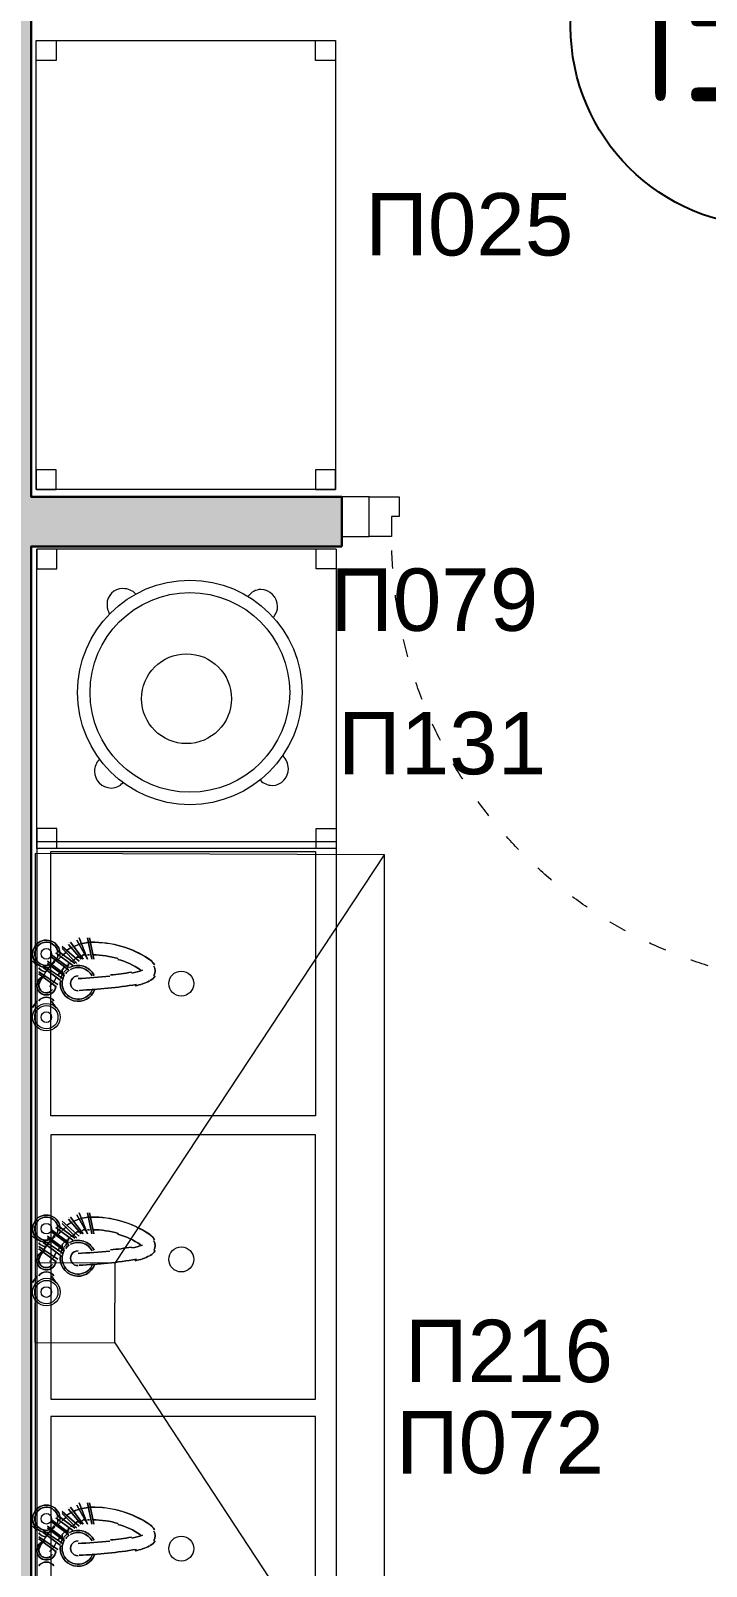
# Model space of a CAD drawing. Header units: millimetres. Extents: x -241391 to 8718866, y 0 to 143518.
# Drawn here: x -203923 to -202570, y 112774 to 115852 of the extents above; entities that cross this region are included whole.
import ezdxf
from ezdxf import colors
from ezdxf.entities.mleader import LeaderData, LeaderLine
from ezdxf.enums import TextEntityAlignment as Align
from ezdxf.math import Vec2, Vec3

# ---------------------------------------------------------------- set-up
doc = ezdxf.new("R2010")
doc.units = ezdxf.units.MM
doc.header["$MEASUREMENT"] = 0
doc.linetypes.add('ACAD_ISO03W100', pattern=[30, 12, -18])
doc.layers.get('0').update_dxf_attribs({"color": 250, "lineweight": 9})
for name, color, linetype, lineweight in [('АР_Двери', 5, 'Continuous', 18), ('АР_Маркер экспликации', 239, 'Continuous', 13), ('АР_Номер помещения', 1, 'Continuous', 25), ('АР_Перегородки газоблок', 165, 'Continuous', 30), ('АР_Перегородки газоблок_Штрих', 165, 'Continuous', 5), ('ТХ_пищеблок', 30, 'Continuous', 20)]:
    doc.layers.add(name, color=color, linetype=linetype, lineweight=lineweight)
doc.layers.add('ТХ_пищеблок_позиции', color=5, linetype='Continuous')
doc.layers.add('ТХ_привязка ТХ', color=7, linetype='Continuous', true_color=0x163d5c)
doc.styles.add('ISOCPEUR', font='isocpeur.ttf', dxfattribs={"width": 0.7})
doc.styles.add('Standart Arial', font='arial.ttf', dxfattribs={"width": 0.7, "height": 250})

# ---------------------------------------------------------------- blocks, each defined once
blk = doc.blocks.new('_Dot')
at = {"color": 0, "linetype": 'ByBlock', "lineweight": -2}
blk.add_line((-0.5, 0), (-1, 0), dxfattribs=at)
at = {"color": 0, "linetype": 'ByBlock', "const_width": 0.5}
blk.add_lwpolyline([(-0.25, 0, 1), (0.25, 0, 1)], format="xyb", close=True, dxfattribs=at)
blk = doc.blocks.new('*U162')
at = {"layer": 'АР_Номер помещения', "color": 7}
blk.add_circle((-3842.8, -2609.1), 400, dxfattribs=at)
at = {"color": 7, "style": 'ISOCPEUR', "width": 0.7, "flags": 1}
blk.add_attdef('КАТЕГОРИЯ', (-499.2, -2092.2), '', height=250, dxfattribs=at)
at = {"layer": 'АР_Номер помещения', "color": 7, "style": 'ISOCPEUR', "width": 0.7}
blk.add_attdef('НОМЕР_ПОМЕЩЕНИЯ', text='', height=300, dxfattribs=at).set_placement((-3842.8, -2609.1), align=Align.MIDDLE_CENTER)
blk = doc.blocks.new('*U151')
at = {"color": 253}
for points in [[(0, 0), (0, -80), (55, -80), (55, 0), (0, 0)], [(55, -80), (55, 0), (115, 0), (115, -40), (100, -40), (100, -80), (55, -80)], [(1045, -80), (1045, 0), (985, 0), (985, -40), (1000, -40), (1000, -80), (1045, -80)], [(1100, 0), (1100, -80), (1045, -80), (1045, 0), (1100, 0)]]:
    blk.add_lwpolyline(points, dxfattribs=at)
blk.add_lwpolyline([(100, -80), (100, -980), (140, -980), (140, -80)], close=True, dxfattribs=at)
at = {"color": 253, "linetype": 'ACAD_ISO03W100', "ltscale": 3}
blk.add_arc((100, -80), 900, 270, 0, dxfattribs=at)

msp = doc.modelspace()

# ---------------------------------------------------------------- hatches: boundary and pattern name
at = {"layer": 'АР_Перегородки газоблок_Штрих', "ltscale": 100}
h = msp.add_hatch(dxfattribs=at)
h.set_pattern_fill('AR-CONC', color=253, scale=30)
h.set_pattern_definition([(50, (0.09, 1576.72), (215.17805, -18.82564), [22.5, -247.5]), (355, (0.09, 1576.72), (-41.6254, 225.65764), [18, -198]), (100.45144, (18.02, 1575.15), (173.55265, 206.832), [19.12206, -210.34263]), (46.1842, (0.09, 1636.72), (320.1724, -49.65578), [33.75, -371.25]), (96.63564, (26.77, 1632.6), (280.3986, 292.2356), [28.6831, -315.51413]), (351.18416, (0.09, 1636.72), (280.3986, 292.2356), [27, -297]), (21, (30.1, 1621.72), (179.07212, -120.78567), [22.5, -247.5]), (326, (30.1, 1621.72), (72.9946, 217.54501), [18, -198]), (71.45144, (45.02, 1611.66), (252.06671, 96.75935), [19.12206, -210.34263]), (37.5, (0.09, 1576.72), (3.647957, 99.868156), [0, -195.6, 0, -201, 0, -198.75]), (7.5, (0.09, 1576.72), (78.92086, 118.323514), [0, -114.6, 0, -191.1, 0, -75.75]), (327.5, (-66.81, 1576.72), (160.14673, -6.766462), [0, -75, 0, -234, 0, -310.5]), (317.5, (-96.8, 1576.72), (174.95585, 30.031495), [0, -97.5, 0, -155.4, 0, -220.5])])
h.paths.add_polyline_path([(-201293.3, 117094.4), (-201947.8, 117094.3), (-201947.8, 116994.3), (-201293.3, 116994.4)])
h.paths.add_polyline_path([(-203077.8, 117094.3), (-204022.7, 117094.3), (-204022.7, 114793.8), (-205930.8, 114793.8), (-205930.8, 114693.8), (-204022.7, 114693.8), (-204022.7, 112500.4), (-206033.9, 112500.7), (-206033.9, 112400.7), (-203922.6, 112400.4), (-203922.7, 114817.8), (-203300.3, 114817.8), (-203300.3, 114917.8), (-203922.6, 114917.8), (-203922.6, 116994.3), (-203077.8, 116994.3)])

# ---------------------------------------------------------------- linework, layer by layer
at = {"layer": 'АР_Перегородки газоблок', "color": 253, "ltscale": 100, "elevation": 0}
for points in [[(-203922.7, 116994.3), (-203922.7, 114917.8), (-203300.3, 114917.8), (-203300.3, 114817.8)], [(-203922.7, 112400.4), (-203922.7, 114817.8), (-203300.3, 114817.8)]]:
    msp.add_lwpolyline(points, dxfattribs=at)
at = {"layer": 'ТХ_пищеблок'}
for p, q in [((-203912.6, 114931.9), (-203912.6, 115831.9)), ((-203912.6, 115831.9), (-203312.6, 115831.9)), ((-203912.5, 115791.9), (-203912.6, 115831.9)), ((-203912.6, 115831.9), (-203872.6, 115831.9)), ((-203872.6, 115831.9), (-203872.5, 115791.9)), ((-203352.5, 115791.9), (-203352.6, 115831.9)), ((-203352.6, 115831.9), (-203312.6, 115831.9)), ((-203312.6, 115831.9), (-203312.6, 114931.9)), ((-203312.6, 115831.9), (-203312.5, 115791.9)), ((-203872.5, 115791.9), (-203912.5, 115791.9)), ((-203312.5, 115791.9), (-203352.5, 115791.9)), ((-203912.5, 114971.9), (-203912.6, 114931.9)), ((-203872.5, 114971.9), (-203912.5, 114971.9)), ((-203872.6, 114931.9), (-203872.5, 114971.9)), ((-203352.5, 114971.9), (-203352.6, 114931.9)), ((-203312.5, 114971.9), (-203352.5, 114971.9)), ((-203312.6, 114931.9), (-203312.5, 114971.9)), ((-203912.6, 114931.9), (-203872.6, 114931.9)), ((-203312.6, 114931.9), (-203912.6, 114931.9)), ((-203352.6, 114931.9), (-203312.6, 114931.9)), ((-203911.2, 114812.9), (-203911.2, 114772.9)), ((-203911.2, 114212.9), (-203911.2, 114812.9)), ((-203871.2, 114772.9), (-203871.2, 114812.9)), ((-203351.2, 114772.9), (-203351.2, 114812.9)), ((-203311.2, 114812.9), (-203311.2, 114247.9)), ((-203311.2, 114812.9), (-203311.2, 114772.9)), ((-203911.2, 114772.9), (-203871.2, 114772.9)), ((-203311.2, 114772.9), (-203351.2, 114772.9)), ((-203911.3, 114241.6), (-203911.3, 114201.6)), ((-203871.2, 114252.9), (-203911.2, 114252.9)), ((-203911.2, 114252.9), (-203911.2, 114212.9)), ((-203871.2, 114212.9), (-203871.2, 114252.9)), ((-203351.2, 114252.9), (-203311.2, 114252.9)), ((-203351.2, 114212.9), (-203351.2, 114252.9)), ((-203311.2, 114252.9), (-203311.2, 114212.9)), ((-203754.4, 113381.8), (-203214.7, 114200.2)), ((-203755, 113221.8), (-203214.7, 112399.8))]:
    msp.add_line(p, q, dxfattribs=at)
for points in [[(-203311.2, 114812.9), (-203911.2, 114812.9)], [(-203311.2, 114212.9), (-203911.2, 114212.9)]]:
    msp.add_lwpolyline(points, dxfattribs=at)
at = {"layer": 'ТХ_пищеблок', "color": 132, "elevation": -0.5}
for points in [[(-203910.8, 114225.7), (-203910.8, 112525.7), (-203310.8, 112525.7), (-203310.8, 114225.7)], [(-203352.8, 113676.9), (-203882.8, 113676.9), (-203882.8, 114206.9), (-203352.8, 114206.9)], [(-203352.8, 113639), (-203882.8, 113639), (-203882.8, 113109), (-203352.8, 113109)], [(-203352.8, 113074.6), (-203882.8, 113074.6), (-203882.8, 112544.6), (-203352.8, 112544.6)]]:
    msp.add_lwpolyline(points, close=True, dxfattribs=at)
at = {"layer": 'ТХ_пищеблок'}
for points in [[(-203214.7, 112399.8), (-203214.7, 114200.2), (-203914.7, 114202.5), (-203914.7, 112402.2)], [(-203914.4, 113382.4), (-203915, 113222.4), (-203755, 113221.8), (-203754.4, 113381.8)]]:
    msp.add_lwpolyline(points, close=True, dxfattribs=at)
at = {"layer": 'ТХ_пищеблок', "color": 132, "lineweight": 0, "elevation": -0.5}
for points in [[(-203864.6, 114000.4, 3.349514), (-203882.1, 113975.9, -3.349514)], [(-203868.9, 114004.1, 2.5734), (-203887.5, 113978.8, -2.5734)], [(-203872.3, 113989.3, 0.121122), (-203868.8, 113999.9, -0.121122)], [(-203863, 113995.5, 0.020071), (-203870.1, 113988.4, -0.020071)], [(-203852, 114004.6, 0.021049), (-203860.2, 113998, -0.021049)], [(-203840.5, 114014.8, 0.030446), (-203850, 114009.2, -0.030446)], [(-203823.8, 114021.4, 0.038822), (-203837, 114016.5, -0.038822)], [(-203804.5, 114024.7, 0.043708), (-203820.1, 114022.3, -0.043708)], [(-203748, 113991.9, 0.073497), (-203798.8, 113999.5, -0.073497)], [(-203907.3, 113973.3, 0.232603), (-203892.4, 113965.6, -0.232603)], [(-203883.9, 113977.9, 0.006878), (-203889.6, 113970.2, -0.006878)], [(-203882.8, 113980.2, 0.111571), (-203874.5, 113986.2, -0.111571)], [(-203875.6, 113988.3, 0.006867), (-203881.6, 113980.9, -0.006867)], [(-203849.3, 113971.8, 0.071236), (-203856.7, 113964.8, -0.071236)], [(-203846.3, 113968.7, 0.075801), (-203853.3, 113962.2, -0.075801)], [(-203796.4, 113958.4, 0.423103), (-203845.6, 113974, -0.423103)], [(-203800.5, 113957.2, 0.413779), (-203843.4, 113970.4, -0.413779)], [(-203763.3, 113959.2, 0.021688), (-203721.6, 113964.8, -0.021688)], [(-203703.4, 113969.5, 0.086562), (-203749, 113990.4, -0.086562)], [(-203720.7, 113963, 0.048642), (-203699.7, 113968.8, -0.048642)], [(-203676.6, 113958.3, 0.263202), (-203676.6, 113977.1, -0.263202)], [(-203898.8, 113955.9, 1.879148), (-203873, 113937.7, -1.879148)], [(-203900.8, 113955, 1.639573), (-203873.2, 113935.5, -1.639573)], [(-203894, 113957, 0.039911), (-203897, 113956.5, -0.039911)], [(-203864, 113948.3, 0.921844), (-203794.6, 113930.7, -0.921844)], [(-203859, 113961.6, 0.071497), (-203863.2, 113952.2, -0.071497)], [(-203855.5, 113959.2, 1.108707), (-203798.8, 113931.3, -1.108707)], [(-203828.6, 113957.2, 1.000049), (-203828.6, 113927.5, -1.000049)], [(-203828.6, 113951.9, 0.008531), (-203765, 113956.8, -0.008531)], [(-203826.1, 113928.4, 0.030153), (-203711.7, 113940.2, -0.030153)], [(-203714, 113937.5, 0.076793), (-203685.2, 113947.3, -0.076793)], [(-203683.9, 113948, 0.128446), (-203673.9, 113957.7, -0.128446)], [(-203876.8, 113907.2, 0.502962), (-203907.3, 113907.2, -0.502962)], [(-203864.6, 113449.5, 3.349514), (-203882.1, 113425, -3.349514)], [(-203868.9, 113453.2, 2.5734), (-203887.5, 113427.9, -2.5734)], [(-203804.5, 113473.8, 0.043708), (-203820.1, 113471.5, -0.043708)], [(-203872.3, 113438.4, 0.121122), (-203868.8, 113449, -0.121122)], [(-203863, 113444.6, 0.020071), (-203870.1, 113437.5, -0.020071)], [(-203852, 113453.7, 0.021049), (-203860.2, 113447.1, -0.021049)], [(-203840.5, 113463.9, 0.030446), (-203850, 113458.3, -0.030446)], [(-203823.8, 113470.5, 0.038822), (-203837, 113465.6, -0.038822)], [(-203748, 113441, 0.073497), (-203798.8, 113448.6, -0.073497)], [(-203907.3, 113422.4, 0.232603), (-203892.4, 113414.7, -0.232603)], [(-203883.9, 113427, 0.006878), (-203889.6, 113419.3, -0.006878)], [(-203882.8, 113429.3, 0.111571), (-203874.5, 113435.3, -0.111571)], [(-203875.6, 113437.4, 0.006867), (-203881.6, 113430, -0.006867)], [(-203859, 113410.7, 0.071497), (-203863.2, 113401.3, -0.071497)], [(-203849.3, 113420.9, 0.071236), (-203856.7, 113413.9, -0.071236)], [(-203846.3, 113417.8, 0.075801), (-203853.3, 113411.3, -0.075801)], [(-203796.4, 113407.5, 0.423103), (-203845.6, 113423.1, -0.423103)], [(-203800.5, 113406.3, 0.413779), (-203843.4, 113419.5, -0.413779)], [(-203763.3, 113408.3, 0.021688), (-203721.6, 113413.9, -0.021688)], [(-203703.4, 113418.6, 0.086562), (-203749, 113439.5, -0.086562)], [(-203720.7, 113412.1, 0.048642), (-203699.7, 113417.9, -0.048642)], [(-203676.6, 113407.4, 0.263202), (-203676.6, 113426.2, -0.263202)], [(-203898.8, 113405, 1.879148), (-203873, 113386.8, -1.879148)], [(-203900.8, 113404.1, 1.639573), (-203873.2, 113384.6, -1.639573)], [(-203894, 113406.1, 0.039911), (-203897, 113405.6, -0.039911)], [(-203864, 113397.4, 0.921844), (-203794.6, 113379.8, -0.921844)], [(-203855.5, 113408.3, 1.108707), (-203798.8, 113380.4, -1.108707)], [(-203828.6, 113406.3, 1.000049), (-203828.6, 113376.6, -1.000049)], [(-203828.6, 113401, 0.008531), (-203765, 113405.9, -0.008531)], [(-203826.1, 113377.5, 0.030153), (-203711.7, 113389.3, -0.030153)], [(-203714, 113386.6, 0.076793), (-203685.2, 113396.4, -0.076793)], [(-203683.9, 113397.1, 0.128446), (-203673.9, 113406.8, -0.128446)], [(-203876.8, 113356.3, 0.502962), (-203907.3, 113356.3, -0.502962)], [(-203864.6, 112868.1, 3.349514), (-203882.1, 112843.6, -3.349514)], [(-203868.9, 112871.8, 2.5734), (-203887.5, 112846.5, -2.5734)], [(-203823.8, 112889.1, 0.038822), (-203837, 112884.2, -0.038822)], [(-203804.5, 112892.4, 0.043708), (-203820.1, 112890, -0.043708)], [(-203875.6, 112856, 0.006867), (-203881.6, 112848.6, -0.006867)], [(-203872.3, 112857, 0.121122), (-203868.8, 112867.6, -0.121122)], [(-203863, 112863.2, 0.020071), (-203870.1, 112856.1, -0.020071)], [(-203852, 112872.3, 0.021049), (-203860.2, 112865.7, -0.021049)], [(-203840.5, 112882.5, 0.030446), (-203850, 112876.9, -0.030446)], [(-203748, 112859.6, 0.073497), (-203798.8, 112867.2, -0.073497)], [(-203703.4, 112837.2, 0.086562), (-203749, 112858.1, -0.086562)], [(-203907.3, 112841, 0.232603), (-203892.4, 112833.3, -0.232603)], [(-203883.9, 112845.6, 0.006878), (-203889.6, 112837.9, -0.006878)], [(-203882.8, 112847.9, 0.111571), (-203874.5, 112853.9, -0.111571)], [(-203859, 112829.3, 0.071497), (-203863.2, 112819.9, -0.071497)], [(-203855.5, 112826.9, 1.108707), (-203798.8, 112799, -1.108707)], [(-203849.3, 112839.5, 0.071236), (-203856.7, 112832.5, -0.071236)], [(-203846.3, 112836.4, 0.075801), (-203853.3, 112829.9, -0.075801)], [(-203796.4, 112826.1, 0.423103), (-203845.6, 112841.7, -0.423103)], [(-203800.5, 112824.9, 0.413779), (-203843.4, 112838.1, -0.413779)], [(-203763.3, 112826.9, 0.021688), (-203721.6, 112832.5, -0.021688)], [(-203720.7, 112830.7, 0.048642), (-203699.7, 112836.5, -0.048642)], [(-203683.9, 112815.7, 0.128446), (-203673.9, 112825.4, -0.128446)], [(-203676.6, 112826, 0.263202), (-203676.6, 112844.8, -0.263202)], [(-203898.8, 112823.6, 1.879148), (-203873, 112805.4, -1.879148)], [(-203900.8, 112822.7, 1.639573), (-203873.2, 112803.2, -1.639573)], [(-203894, 112824.7, 0.039911), (-203897, 112824.2, -0.039911)], [(-203864, 112816, 0.921844), (-203794.6, 112798.4, -0.921844)], [(-203828.6, 112824.9, 1.000049), (-203828.6, 112795.2, -1.000049)], [(-203828.6, 112819.6, 0.008531), (-203765, 112824.5, -0.008531)], [(-203826.1, 112796.1, 0.030153), (-203711.7, 112807.9, -0.030153)], [(-203714, 112805.2, 0.076793), (-203685.2, 112815, -0.076793)], [(-203876.8, 112774.9, 0.502962), (-203907.3, 112774.9, -0.502962)]]:
    msp.add_lwpolyline(points, format="xyb", close=True, dxfattribs=at)
for points in [[(-203809.5, 113991), (-203826.5, 114033.3), (-203809.5, 113991), (-203830.7, 114029.1)], [(-203809.5, 114033.3), (-203801.1, 113991)], [(-203796.8, 113991), (-203805.3, 114033.3)], [(-203847.6, 113974.1), (-203881.5, 113999.5)], [(-203881.5, 113995.2), (-203847.6, 113969.8)], [(-203873, 114003.7), (-203839.2, 113978.3)], [(-203834.9, 113982.5), (-203868.8, 114007.9)], [(-203826.5, 113986.8), (-203860.3, 114016.4)], [(-203860.3, 114012.2), (-203830.7, 113982.5)], [(-203847.6, 114020.6), (-203822.2, 113991)], [(-203818, 113991), (-203843.4, 114024.9)], [(-203826.5, 113995.2), (-203830.7, 113995.2), (-203834.9, 113991), (-203839.2, 113986.8), (-203843.4, 113986.8), (-203839.2, 113986.8), (-203834.9, 113991), (-203830.7, 113995.2)], [(-203813.8, 113999.5), (-203818, 113999.5), (-203822.2, 113995.2), (-203818, 113999.5)], [(-203805.3, 113999.5), (-203809.5, 113999.5)], [(-203911.1, 113978.3), (-203919.5, 113986.8)], [(-203868.8, 113940.2), (-203906.9, 113965.6)], [(-203860.3, 113952.9), (-203898.4, 113978.3)], [(-203898.4, 113974.1), (-203864.5, 113948.7)], [(-203856.1, 113961.4), (-203889.9, 113986.8)], [(-203889.9, 113982.5), (-203856.1, 113957.2)], [(-203864.5, 113965.6), (-203868.8, 113957.2)], [(-203856.1, 113974.1), (-203860.3, 113969.8), (-203860.3, 113965.6), (-203860.3, 113969.8)], [(-203847.6, 113982.5), (-203847.6, 113978.3), (-203851.9, 113978.3), (-203847.6, 113978.3)], [(-203906.9, 113961.4), (-203873, 113936)], [(-203877.2, 113944.5), (-203885.7, 113936), (-203877.2, 113944.5), (-203873, 113952.9)], [(-203911.1, 113906.4), (-203919.5, 113893.7)], [(-203881.5, 113906.4), (-203873, 113893.7)], [(-203818, 113440.1), (-203843.4, 113474)], [(-203809.5, 113440.1), (-203826.5, 113482.4), (-203809.5, 113440.1), (-203830.7, 113478.2)], [(-203809.5, 113482.4), (-203801.1, 113440.1)], [(-203796.8, 113440.1), (-203805.3, 113482.4)], [(-203847.6, 113423.2), (-203881.5, 113448.6)], [(-203881.5, 113444.3), (-203847.6, 113418.9)], [(-203873, 113452.8), (-203839.2, 113427.4)], [(-203834.9, 113431.6), (-203868.8, 113457)], [(-203826.5, 113435.9), (-203860.3, 113465.5)], [(-203860.3, 113461.3), (-203830.7, 113431.6)], [(-203847.6, 113469.7), (-203822.2, 113440.1)], [(-203826.5, 113444.3), (-203830.7, 113444.3), (-203834.9, 113440.1), (-203839.2, 113435.9), (-203843.4, 113435.9), (-203839.2, 113435.9), (-203834.9, 113440.1), (-203830.7, 113444.3)], [(-203813.8, 113448.6), (-203818, 113448.6), (-203822.2, 113444.3), (-203818, 113448.6)], [(-203805.3, 113448.6), (-203809.5, 113448.6)], [(-203911.1, 113427.4), (-203919.5, 113435.9)], [(-203868.8, 113389.3), (-203906.9, 113414.7)], [(-203906.9, 113410.5), (-203873, 113385.1)], [(-203860.3, 113402), (-203898.4, 113427.4)], [(-203898.4, 113423.2), (-203864.5, 113397.8)], [(-203856.1, 113410.5), (-203889.9, 113435.9)], [(-203889.9, 113431.6), (-203856.1, 113406.3)], [(-203864.5, 113414.7), (-203868.8, 113406.3)], [(-203856.1, 113423.2), (-203860.3, 113418.9), (-203860.3, 113414.7), (-203860.3, 113418.9)], [(-203847.6, 113431.6), (-203847.6, 113427.4), (-203851.9, 113427.4), (-203847.6, 113427.4)], [(-203877.2, 113393.6), (-203885.7, 113385.1), (-203877.2, 113393.6), (-203873, 113402)], [(-203911.1, 113355.5), (-203919.5, 113342.8)], [(-203881.5, 113355.5), (-203873, 113342.8)], [(-203847.6, 112888.3), (-203822.2, 112858.7)], [(-203818, 112858.7), (-203843.4, 112892.6)], [(-203809.5, 112858.7), (-203826.5, 112901), (-203809.5, 112858.7), (-203830.7, 112896.8)], [(-203809.5, 112901), (-203801.1, 112858.7)], [(-203796.8, 112858.7), (-203805.3, 112901)], [(-203847.6, 112841.8), (-203881.5, 112867.2)], [(-203881.5, 112862.9), (-203847.6, 112837.5)], [(-203873, 112871.4), (-203839.2, 112846)], [(-203834.9, 112850.2), (-203868.8, 112875.6)], [(-203826.5, 112854.5), (-203860.3, 112884.1)], [(-203860.3, 112879.9), (-203830.7, 112850.2)], [(-203826.5, 112862.9), (-203830.7, 112862.9), (-203834.9, 112858.7), (-203839.2, 112854.5), (-203843.4, 112854.5), (-203839.2, 112854.5), (-203834.9, 112858.7), (-203830.7, 112862.9)], [(-203813.8, 112867.2), (-203818, 112867.2), (-203822.2, 112862.9), (-203818, 112867.2)], [(-203805.3, 112867.2), (-203809.5, 112867.2)], [(-203911.1, 112846), (-203919.5, 112854.5)], [(-203868.8, 112807.9), (-203906.9, 112833.3)], [(-203906.9, 112829.1), (-203873, 112803.7)], [(-203860.3, 112820.6), (-203898.4, 112846)], [(-203898.4, 112841.8), (-203864.5, 112816.4)], [(-203856.1, 112829.1), (-203889.9, 112854.5)], [(-203889.9, 112850.2), (-203856.1, 112824.9)], [(-203864.5, 112833.3), (-203868.8, 112824.9)], [(-203856.1, 112841.8), (-203860.3, 112837.5), (-203860.3, 112833.3), (-203860.3, 112837.5)], [(-203847.6, 112850.2), (-203847.6, 112846), (-203851.9, 112846), (-203847.6, 112846)], [(-203877.2, 112812.2), (-203885.7, 112803.7), (-203877.2, 112812.2), (-203873, 112820.6)]]:
    msp.add_lwpolyline(points, close=True, dxfattribs=at)
for points in [[(-203826.5, 114029.1), (-203826.5, 114029.1)], [(-203826.5, 114029.1), (-203826.5, 114029.1)], [(-203805.3, 114033.3), (-203805.3, 114033.3)], [(-203805.3, 114033.3), (-203805.3, 114033.3)], [(-203881.5, 113995.2), (-203881.5, 113995.2)], [(-203881.5, 113995.2), (-203881.5, 113995.2)], [(-203873, 114007.9), (-203873, 114007.9)], [(-203873, 114007.9), (-203873, 114007.9)], [(-203860.3, 114016.4), (-203860.3, 114016.4)], [(-203860.3, 114016.4), (-203860.3, 114016.4)], [(-203847.6, 114024.9), (-203847.6, 114024.9)], [(-203847.6, 114024.9), (-203847.6, 114024.9)], [(-203906.9, 113965.6), (-203906.9, 113965.6)], [(-203906.9, 113965.6), (-203906.9, 113965.6)], [(-203898.4, 113974.1), (-203898.4, 113974.1)], [(-203898.4, 113974.1), (-203898.4, 113974.1)], [(-203889.9, 113986.8), (-203889.9, 113986.8)], [(-203889.9, 113986.8), (-203889.9, 113986.8)], [(-203847.6, 113969.8), (-203847.6, 113969.8)], [(-203847.6, 113969.8), (-203847.6, 113969.8)], [(-203839.2, 113978.3), (-203839.2, 113978.3)], [(-203839.2, 113978.3), (-203839.2, 113978.3)], [(-203830.7, 113986.8), (-203830.7, 113986.8)], [(-203830.7, 113986.8), (-203830.7, 113986.8)], [(-203818, 113991), (-203818, 113991)], [(-203818, 113991), (-203818, 113991)], [(-203809.5, 113991), (-203809.5, 113991)], [(-203809.5, 113991), (-203809.5, 113991)], [(-203801.1, 113991), (-203801.1, 113991)], [(-203801.1, 113991), (-203801.1, 113991)], [(-203873, 113940.2), (-203873, 113940.2)], [(-203873, 113940.2), (-203873, 113940.2)], [(-203864.5, 113948.7), (-203864.5, 113948.7)], [(-203864.5, 113948.7), (-203864.5, 113948.7)], [(-203856.1, 113961.4), (-203856.1, 113961.4)], [(-203856.1, 113961.4), (-203856.1, 113961.4)], [(-203847.6, 113474), (-203847.6, 113474)], [(-203847.6, 113474), (-203847.6, 113474)], [(-203826.5, 113478.2), (-203826.5, 113478.2)], [(-203826.5, 113478.2), (-203826.5, 113478.2)], [(-203805.3, 113482.4), (-203805.3, 113482.4)], [(-203805.3, 113482.4), (-203805.3, 113482.4)], [(-203881.5, 113444.3), (-203881.5, 113444.3)], [(-203881.5, 113444.3), (-203881.5, 113444.3)], [(-203873, 113457), (-203873, 113457)], [(-203873, 113457), (-203873, 113457)], [(-203860.3, 113465.5), (-203860.3, 113465.5)], [(-203860.3, 113465.5), (-203860.3, 113465.5)], [(-203906.9, 113414.7), (-203906.9, 113414.7)], [(-203906.9, 113414.7), (-203906.9, 113414.7)], [(-203898.4, 113423.2), (-203898.4, 113423.2)], [(-203898.4, 113423.2), (-203898.4, 113423.2)], [(-203889.9, 113435.9), (-203889.9, 113435.9)], [(-203889.9, 113435.9), (-203889.9, 113435.9)], [(-203856.1, 113410.5), (-203856.1, 113410.5)], [(-203856.1, 113410.5), (-203856.1, 113410.5)], [(-203847.6, 113418.9), (-203847.6, 113418.9)], [(-203847.6, 113418.9), (-203847.6, 113418.9)], [(-203839.2, 113427.4), (-203839.2, 113427.4)], [(-203839.2, 113427.4), (-203839.2, 113427.4)], [(-203830.7, 113435.9), (-203830.7, 113435.9)], [(-203830.7, 113435.9), (-203830.7, 113435.9)], [(-203818, 113440.1), (-203818, 113440.1)], [(-203818, 113440.1), (-203818, 113440.1)], [(-203809.5, 113440.1), (-203809.5, 113440.1)], [(-203809.5, 113440.1), (-203809.5, 113440.1)], [(-203801.1, 113440.1), (-203801.1, 113440.1)], [(-203801.1, 113440.1), (-203801.1, 113440.1)], [(-203873, 113389.3), (-203873, 113389.3)], [(-203873, 113389.3), (-203873, 113389.3)], [(-203864.5, 113397.8), (-203864.5, 113397.8)], [(-203864.5, 113397.8), (-203864.5, 113397.8)], [(-203847.6, 112892.6), (-203847.6, 112892.6)], [(-203847.6, 112892.6), (-203847.6, 112892.6)], [(-203826.5, 112896.8), (-203826.5, 112896.8)], [(-203826.5, 112896.8), (-203826.5, 112896.8)], [(-203805.3, 112901), (-203805.3, 112901)], [(-203805.3, 112901), (-203805.3, 112901)], [(-203881.5, 112862.9), (-203881.5, 112862.9)], [(-203881.5, 112862.9), (-203881.5, 112862.9)], [(-203873, 112875.6), (-203873, 112875.6)], [(-203873, 112875.6), (-203873, 112875.6)], [(-203860.3, 112884.1), (-203860.3, 112884.1)], [(-203860.3, 112884.1), (-203860.3, 112884.1)], [(-203818, 112858.7), (-203818, 112858.7)], [(-203818, 112858.7), (-203818, 112858.7)], [(-203809.5, 112858.7), (-203809.5, 112858.7)], [(-203809.5, 112858.7), (-203809.5, 112858.7)], [(-203801.1, 112858.7), (-203801.1, 112858.7)], [(-203801.1, 112858.7), (-203801.1, 112858.7)], [(-203906.9, 112833.3), (-203906.9, 112833.3)], [(-203906.9, 112833.3), (-203906.9, 112833.3)], [(-203898.4, 112841.8), (-203898.4, 112841.8)], [(-203898.4, 112841.8), (-203898.4, 112841.8)], [(-203889.9, 112854.5), (-203889.9, 112854.5)], [(-203889.9, 112854.5), (-203889.9, 112854.5)], [(-203856.1, 112829.1), (-203856.1, 112829.1)], [(-203856.1, 112829.1), (-203856.1, 112829.1)], [(-203847.6, 112837.5), (-203847.6, 112837.5)], [(-203847.6, 112837.5), (-203847.6, 112837.5)], [(-203839.2, 112846), (-203839.2, 112846)], [(-203839.2, 112846), (-203839.2, 112846)], [(-203830.7, 112854.5), (-203830.7, 112854.5)], [(-203830.7, 112854.5), (-203830.7, 112854.5)], [(-203873, 112807.9), (-203873, 112807.9)], [(-203873, 112807.9), (-203873, 112807.9)], [(-203864.5, 112816.4), (-203864.5, 112816.4)], [(-203864.5, 112816.4), (-203864.5, 112816.4)]]:
    msp.add_lwpolyline(points, dxfattribs=at)
for points in [[(-203685.5, 113991.1, -0.098402), (-203675.2, 113979.3, 0.098402), (-203686.6, 113990.5, 0.153885), (-203802.5, 114024.8, -0.153885), (-203685.5, 113991.1)], [(-203904.8, 113947.5, -0.016359), (-203891.8, 113967.1, 0.016359), (-203904.5, 113946.1, 1.000109), (-203879.6, 113930.1, -1.000109), (-203904.8, 113947.5)], [(-203685.5, 113440.2, -0.098402), (-203675.2, 113428.4, 0.098402), (-203686.6, 113439.6, 0.153885), (-203802.5, 113473.9, -0.153885), (-203685.5, 113440.2)], [(-203904.8, 113396.6, -0.016359), (-203891.8, 113416.2, 0.016359), (-203904.5, 113395.2, 1.000109), (-203879.6, 113379.2, -1.000109), (-203904.8, 113396.6)], [(-203685.5, 112858.8, -0.098402), (-203675.2, 112847, 0.098402), (-203686.6, 112858.2, 0.153885), (-203802.5, 112892.5, -0.153885), (-203685.5, 112858.8)], [(-203904.8, 112815.2, -0.016359), (-203891.8, 112834.8, 0.016359), (-203904.5, 112813.8, 1.000109), (-203879.6, 112797.8, -1.000109), (-203904.8, 112815.2)]]:
    msp.add_lwpolyline(points, format="xyb", dxfattribs=at)
at = {"layer": 'ТХ_пищеблок'}
for radius in [225, 200]:
    msp.add_circle((-203604.5, 114525.5, 0), radius, dxfattribs=at)
at = {"layer": 'ТХ_пищеблок', "lineweight": 0}
msp.add_circle((-203611.2, 114512.9), 90, dxfattribs=at)
at = {"layer": 'ТХ_пищеблок', "color": 132, "lineweight": 0}
for centre, radius in [((-203892, 114001.6, -0.5), 10.6), ((-203892, 114001.6, -0.5), 10.6), ((-203892, 113874.6, -0.5), 27.5), ((-203892, 113874.6, -0.5), 27.5), ((-203892, 113874.6, -0.5), 23.3), ((-203892, 113874.6, -0.5), 23.3), ((-203892, 113874.6, -0.5), 10.6), ((-203892, 113874.6, -0.5), 10.6), ((-203892, 113450.7, -0.5), 10.6), ((-203892, 113450.7, -0.5), 10.6), ((-203892, 113323.7, -0.5), 27.5), ((-203892, 113323.7, -0.5), 27.5), ((-203892, 113323.7, -0.5), 23.3), ((-203892, 113323.7, -0.5), 23.3), ((-203892, 113323.7, -0.5), 10.6), ((-203892, 113323.7, -0.5), 10.6), ((-203892, 112869.3, -0.5), 10.6), ((-203892, 112869.3, -0.5), 10.6)]:
    msp.add_circle(centre, radius, dxfattribs=at)
at = {"layer": 'ТХ_пищеблок', "color": 132}
for centre in [(-203621.8, 113941.9, -0.5), (-203621.8, 113389, -0.5), (-203621.8, 112809.6, -0.5)]:
    msp.add_circle(centre, 25, dxfattribs=at)
at = {"layer": 'ТХ_пищеблок', "linetype": 'ByBlock'}
for points, knots in [([(-203713.2, 114723.1, 0), (-203719.2, 114729.5, 0), (-203728.1, 114733.5, 0), (-203738.7, 114733.5, 0), (-203738.7, 114733.5, 0), (-203756.6, 114733.5, 0), (-203770.5, 114719.6, 0), (-203770.5, 114701.7, 0)], [0.1541299, 0.1541299, 0.1541299, 0.1541299, 0.1875, 0.1875, 0.1875, 0.187501, 1, 1, 1, 1]), ([(-203436.6, 114676.7, 0), (-203431.7, 114682.6, 0), (-203428.6, 114690.1, 0), (-203428.6, 114697.9, 0), (-203428.6, 114697.9, 0), (-203428.6, 114715.8, 0), (-203444.5, 114731.7, 0), (-203462.4, 114731.7, 0), (-203462.4, 114731.7, 0), (-203472.7, 114731.7, 0), (-203481.7, 114726.4, 0), (-203487.5, 114718.4, 0)], [0.0975623, 0.0975623, 0.0975623, 0.0975623, 0.125, 0.125, 0.125, 0.125001, 0.1875, 0.1875, 0.1875, 0.187501, 0.6578849, 0.6578849, 0.6578849, 0.6578849]), ([(-203463.3, 114349.4, 0), (-203457.3, 114343.2, 0), (-203448.9, 114339.2, 0), (-203439, 114339.2, 0), (-203439, 114339.2, 0), (-203421.1, 114339.2, 0), (-203407.2, 114355.1, 0), (-203407.2, 114373, 0), (-203407.2, 114373, 0), (-203407.2, 114382.7, 0), (-203411.3, 114391.8, 0), (-203417.9, 114398.1, 0)], [0.0313164, 0.0313164, 0.0313164, 0.0313164, 0.0625, 0.0625, 0.0625, 0.062501, 0.125, 0.125, 0.125, 0.125001, 0.1588731, 0.1588731, 0.1588731, 0.1588731]), ([(-203795.4, 114367.7, 0), (-203795.4, 114349.8, 0), (-203781.5, 114333.9, 0), (-203761.6, 114333.9, 0), (-203761.6, 114333.9, 0), (-203752.6, 114333.9, 0), (-203744.6, 114337.9, 0), (-203738.9, 114344.2, 0)], [0, 0, 0, 0, 0.0625, 0.0625, 0.0625, 0.062501, 0.09395651, 0.09395651, 0.09395651, 0.09395651])]:
    msp.add_open_spline(points, degree=3, knots=knots, dxfattribs=at)
for points in [[(-203770.5, 114701.7, 0), (-203770.5, 114694.8, 0), (-203768.8, 114688.6, 0), (-203765.9, 114683.5, 0)], [(-203786.1, 114391.1, 0), (-203792, 114384.9, 0), (-203795.4, 114376.5, 0), (-203795.4, 114367.7, 0)]]:
    msp.add_open_spline(points, degree=3, dxfattribs=at)

# ---------------------------------------------------------------- block references
at = {"layer": 'АР_Двери', "color": 253, "xscale": -1}
msp.add_blockref('*U151', (-202200.3, 114917.8, 0), dxfattribs=at)
msp.add_blockref('*U151', (-202200.3, 114917.8, 0), dxfattribs=at)
at = {"layer": 'АР_Маркер экспликации', "color": 253}
ref = msp.add_blockref('*U162', (-198598.8, 118469), dxfattribs=at)
ref.add_attrib('НОМЕР_ПОМЕЩЕНИЯ', '152.1', dxfattribs={"layer": 'АР_Номер помещения', "color": 7, "height": 300, "style": 'ISOCPEUR', "width": 0.7}).set_placement((-202441.5, 115859.9), align=Align.MIDDLE_CENTER)

# ---------------------------------------------------------------- texts
at = {"layer": 'ТХ_пищеблок_позиции', "style": 'Standart Arial'}
for s, p in [('П025', (-203253.1, 115401.2, -1.1)), ('П079', (-203323.3, 114648.9, -1.1)), ('П131', (-203307.6, 114361.4, -0.5)), ('П216', (-203173.6, 113143.2, -0.5)), ('П072', (-203191.5, 112960, -1))]:
    msp.add_text(s, height=125, dxfattribs=at).set_placement(p)

# ---------------------------------------------------------------- leaders
at = {"layer": 'ТХ_привязка ТХ', "lineweight": 20}
ml = msp.add_multileader_mtext('Standard', dxfattribs=at)
ml.set_content('Система индивидуальных ячеек хранения продуктов для детей с особенностями питания', color=256, style='Standart Arial')
ml.set_leader_properties()
ml.set_arrow_properties(name='DOT')
ml.build(insert=Vec2(0, 0))
ml.multileader.update_dxf_attribs({"text_left_attachment_type": 6, "text_right_attachment_type": 6, "dogleg_length": 50, "arrow_head_size": 50})
ctx = ml.context
ctx.base_point, ctx.char_height, ctx.arrow_head_size, ctx.landing_gap_size, ctx.plane_origin = Vec3(-198770, 116000.9, -1023.9), 200, 50, 0, Vec3(-184013.5, 115072.8, -1023.9)
ctx.left_attachment, ctx.right_attachment = 6, 6
notes = []
notes.append((ctx, [(1, (1, 1, 0), (-198820, 116000.9, -1023.9), (1, 0), 50, [(0, [(-205690.2, 118692.5, -1023.9)], 0, [])])]))
ctx.mtext.insert, ctx.mtext.width, ctx.mtext.flow_direction = Vec3(-198770, 116242, -1023.9), 5198.22, 5
ml = msp.add_multileader_mtext('Standard', dxfattribs=at)
ml.set_content('Кубообразная панель ', color=256, style='Standart Arial')
ml.set_leader_properties()
ml.set_arrow_properties(name='DOT')
ml.build(insert=Vec2(0, 0))
ml.multileader.update_dxf_attribs({"text_left_attachment_type": 6, "text_right_attachment_type": 6, "dogleg_length": 50, "arrow_head_size": 50})
ctx = ml.context
ctx.base_point, ctx.char_height, ctx.arrow_head_size, ctx.landing_gap_size, ctx.plane_origin = Vec3(-198780, 114961.7, 0), 200, 50, 0, Vec3(-191921.4, 162959.3, 0)
ctx.left_attachment, ctx.right_attachment = 6, 6
notes.append((ctx, [(0, (1, 1, 0), (-198830, 114961.7, 0), (1, 0), 50, [(3, [(-207123.7, 118317.6, 0)], 0, [])])]))
ctx.mtext.insert, ctx.mtext.width, ctx.mtext.defined_height, ctx.mtext.flow_direction = Vec3(-198780, 115220.5, 0), 2720.476, 5836.6, 5
ml = msp.add_multileader_mtext('Standard', dxfattribs=at)
ml.set_content('Водонагреватель накопительный, 100л\\PДиам.резьбы патрубков подключения х/г воды G1/2', color=256, style='Standart Arial')
ml.set_leader_properties()
ml.set_arrow_properties(name='DOT')
ml.build(insert=Vec2(0, 0))
ml.multileader.update_dxf_attribs({"text_left_attachment_type": 6, "text_right_attachment_type": 6, "dogleg_length": 50, "arrow_head_size": 50})
ctx = ml.context
ctx.base_point, ctx.char_height, ctx.arrow_head_size, ctx.landing_gap_size, ctx.plane_origin = Vec3(-196472.8, 100542, 65.9), 200, 50, 0, Vec3(-146079.8, 162233.8, 65.9)
ctx.left_attachment, ctx.right_attachment = 6, 6
notes.append((ctx, [(1, (1, 1, 0), (-196522.8, 100542, 65.9), (1, 0), 50, [(5, [(-206820.3, 100520.7, 65.9), (-205890.3, 104677.4, 65.9), (-210225.6, 101364.6, 65.9), (-207755.1, 109412.9, 65.9), (-212975.1, 109571, 65.9), (-215109.5, 106862.3, 65.9), (-213590.6, 115812.1, 65.9)], 0, [])])]))
ctx.mtext.insert, ctx.mtext.width, ctx.mtext.defined_height, ctx.mtext.flow_direction = Vec3(-196472.8, 100800.8, 65.9), 5613.825, 206.6, 5
for ctx, leaders in notes:
    for number, flags, end, landing, length, lines in leaders:
        leader = LeaderData()
        leader.index, (leader.has_last_leader_line, leader.has_dogleg_vector, leader.attachment_direction) = number, flags
        leader.last_leader_point, leader.dogleg_vector, leader.dogleg_length = Vec3(end), Vec3(landing), length
        for number, points, colour, breaks in lines:
            line = LeaderLine()
            line.index, line.vertices, line.color, line.breaks = number, Vec3.list(points), colors.encode_raw_color(colour), breaks
            leader.lines.append(line)
        ctx.leaders.append(leader)

doc.saveas('drawing.dxf')
